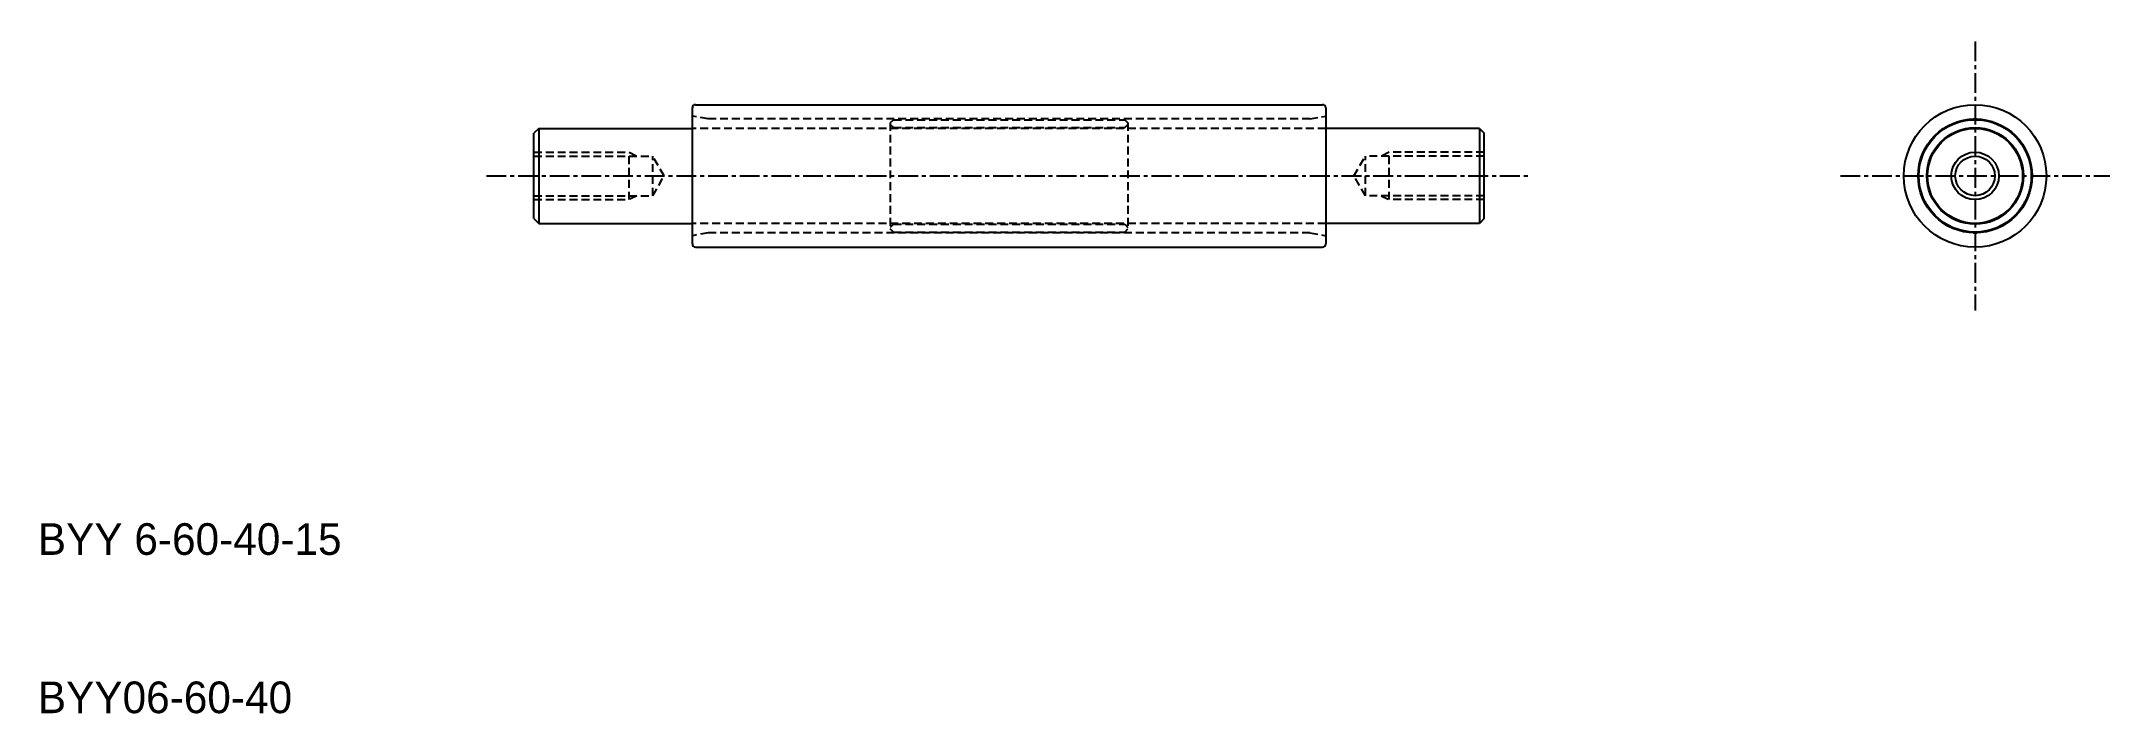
# Model space of a CAD drawing. Extents: x -2 to 128, y 235 to 278.
import ezdxf

# ---------------------------------------------------------------- set-up
doc = ezdxf.new("R2010")
doc.units = 0
doc.linetypes.add('CENTER', pattern=[2, 1.25, -0.25, 0.25, -0.25])
doc.linetypes.add('DASHED', pattern=[0.75, 0.5, -0.25])
doc.layers.get('0').update_dxf_attribs({"linetype": 'CONTINUOUS'})
doc.layers.add('CENTER', color=1, linetype='CENTER')

# ---------------------------------------------------------------- blocks, each defined once
blk = doc.blocks.new('A$C5093150F')
at = {"color": 3, "linetype": 'DASHED'}
for p, q in [((0, 1.5), (6, 1.5)), ((6, -1.5), (6, 1.5)), ((6, 1.5), (6.5, 1.25)), ((0, 1.25), (7.5, 1.25)), ((7.5, -1.25), (7.5, 1.25)), ((8.22, 0), (7.5, 1.25)), ((7.5, -1.25), (8.22, 0)), ((0, -1.25), (7.5, -1.25)), ((6.5, -1.25), (6, -1.5)), ((0, -1.5), (6, -1.5))]:
    blk.add_line(p, q, dxfattribs=at)
blk = doc.blocks.new('A$C58F01385')
at = {"color": 3, "linetype": 'DASHED'}
blk.add_blockref('A$C5093150F', (0, 0), dxfattribs=at)
blk = doc.blocks.new('A$C73587E4A')
at = {"color": 3, "linetype": 'DASHED'}
for p, q in [((-6, 1.5), (-6.5, 1.25)), ((0, 1.5), (-6, 1.5)), ((-6, -1.5), (-6, 1.5)), ((-8.22, 0), (-7.5, 1.25)), ((-7.5, -1.25), (-8.22, 0)), ((0, 1.25), (-7.5, 1.25)), ((-7.5, -1.25), (-7.5, 1.25)), ((0, -1.25), (-7.5, -1.25)), ((-6.5, -1.25), (-6, -1.5)), ((0, -1.5), (-6, -1.5))]:
    blk.add_line(p, q, dxfattribs=at)
blk = doc.blocks.new('A$C34A95C0A')
at = {"color": 7, "linetype": 'CONTINUOUS'}
blk.add_blockref('A$C73587E4A', (0, 0), dxfattribs=at)

msp = doc.modelspace()

# ---------------------------------------------------------------- linework, layer by layer
at = {"color": 7, "linetype": 'CONTINUOUS'}
for p, q in [((38.94, 264.76), (38.94, 273.36)), ((39.14, 273.56), (78.74, 273.56)), ((78.94, 273.36), (78.94, 264.76)), ((29.24, 272.06), (28.94, 271.76)), ((28.94, 266.36), (28.94, 271.76)), ((29.24, 272.06), (29.24, 266.06)), ((29.24, 272.06), (38.94, 272.06)), ((88.64, 272.06), (78.94, 272.06)), ((88.64, 272.06), (88.94, 271.76)), ((88.64, 272.06), (88.64, 266.06)), ((88.94, 266.36), (88.94, 271.76)), ((28.94, 266.36), (29.24, 266.06)), ((29.24, 266.06), (38.94, 266.06)), ((88.64, 266.06), (78.94, 266.06)), ((88.94, 266.36), (88.64, 266.06)), ((39.14, 264.56), (78.74, 264.56))]:
    msp.add_line(p, q, dxfattribs=at)
at = {"color": 3, "linetype": 'DASHED'}
for p, q in [((39.94, 272.66), (38.94, 272.84)), ((78.94, 272.06), (38.94, 272.06)), ((77.94, 272.66), (39.94, 272.66)), ((51.64, 272.61), (51.44, 272.41)), ((51.44, 272.41), (51.44, 265.71)), ((51.64, 272.11), (51.44, 272.31)), ((51.64, 272.61), (66.24, 272.61)), ((51.64, 272.11), (66.24, 272.11)), ((66.24, 272.61), (66.44, 272.41)), ((66.24, 272.11), (66.44, 272.31)), ((66.44, 272.41), (66.44, 265.71)), ((77.94, 272.66), (78.94, 272.84)), ((78.94, 266.06), (38.94, 266.06)), ((39.94, 265.46), (38.94, 265.28)), ((77.94, 265.46), (39.94, 265.46)), ((51.64, 266.01), (51.44, 265.81)), ((51.64, 265.51), (51.44, 265.71)), ((51.64, 266.01), (66.24, 266.01)), ((51.64, 265.51), (66.24, 265.51)), ((66.24, 266.01), (66.44, 265.81)), ((66.24, 265.51), (66.44, 265.71)), ((77.94, 265.46), (78.94, 265.28))]:
    msp.add_line(p, q, dxfattribs=at)
at = {"color": 7, "linetype": 'CONTINUOUS'}
for radius in [4.5, 3.6, 3.55, 3.05, 3, 1.25]:
    msp.add_circle((119.94, 269.06), radius, dxfattribs=at)
at = {"color": 3, "linetype": 'CONTINUOUS'}
msp.add_circle((119.94, 269.06), 1.5, dxfattribs=at)
at = {"color": 7, "linetype": 'CONTINUOUS'}
for centre, radius, start, end in [((39.14, 273.36), 0.2, 90, 180), ((78.74, 273.36), 0.2, 0, 90), ((119.94, 272.36), 0.3, 55.0292, 124.9708), ((119.94, 272.36), 0.3, 237.9108, 302.0892), ((117.08, 270.71), 0.3, 115.0292, 184.9708), ((117.08, 270.71), 0.3, 297.9108, 2.0892), ((122.79, 270.71), 0.3, 177.9108, 242.0892), ((122.79, 270.71), 0.3, 355.0292, 64.9708), ((117.08, 267.41), 0.3, 175.0292, 244.9708), ((117.08, 267.41), 0.3, 357.9108, 62.0892), ((122.79, 267.41), 0.3, 117.9108, 182.0892), ((122.79, 267.41), 0.3, 295.0292, 4.9708), ((119.94, 265.76), 0.3, 235.0292, 304.9708), ((119.94, 265.76), 0.3, 57.9108, 122.0892), ((39.14, 264.76), 0.2, 180, 270), ((78.74, 264.76), 0.2, 270, 0)]:
    msp.add_arc(centre, radius, start, end, dxfattribs=at)
at = {"layer": 'CENTER', "color": 1, "linetype": 'CENTER'}
for p, q in [((119.94, 277.56), (119.94, 260.56)), ((25.94, 269.06), (91.94, 269.06)), ((111.44, 269.06), (128.44, 269.06))]:
    msp.add_line(p, q, dxfattribs=at)

# ---------------------------------------------------------------- block references
at = {"color": 7, "linetype": 'CONTINUOUS'}
for name, p in [('A$C58F01385', (28.94, 269.06)), ('A$C34A95C0A', (88.94, 269.06))]:
    msp.add_blockref(name, p, dxfattribs=at)

# ---------------------------------------------------------------- texts
for s, p in [('BYY 6-60-40-15', (-2.39, 245.12)), ('BYY06-60-40', (-2.39, 235.12))]:
    msp.add_text(s, height=2, dxfattribs=at).set_placement(p)

doc.saveas('drawing.dxf')
